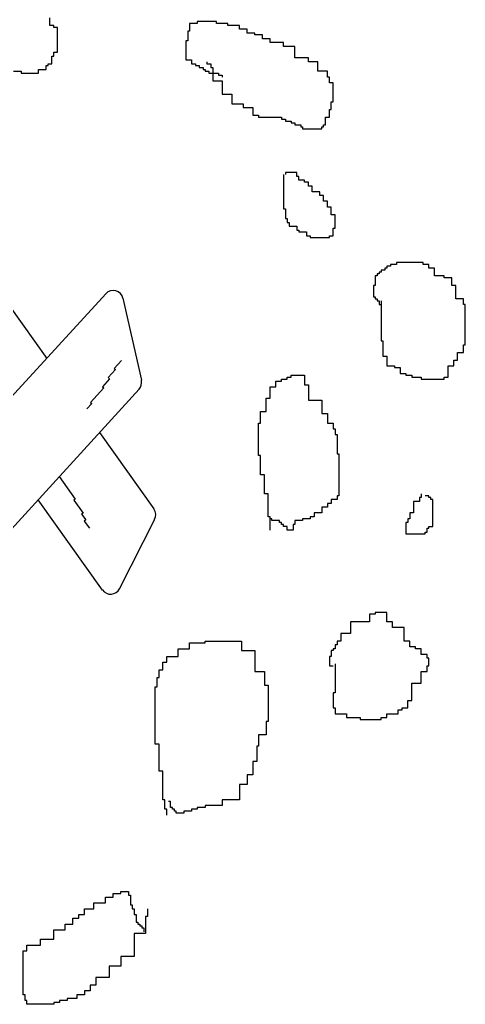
# Model space of a CAD drawing. Header units: millimetres. Extents: x 147955 to 203420, y 211875 to 264111.
# Drawn here: x 157500 to 158541, y 256213 to 258513 of the extents above; entities that cross this region are included whole.
import ezdxf

# ---------------------------------------------------------------- set-up
doc = ezdxf.new("R2010")
doc.units = ezdxf.units.MM

# ---------------------------------------------------------------- blocks, each defined once
blk = doc.blocks.new('Campfire')
for p, q in [((437, 215.9), (437, 234.7)), ((798.9, 220.6), (780.1, 220.6)), ((780.1, 220.6), (780.1, 201.8)), ((846, 225.3), (798.9, 225.3)), ((798.9, 225.3), (798.9, 220.6)), ((846, 220.6), (846, 225.3)), ((874.2, 220.6), (846, 220.6)), ((874.2, 215.9), (874.2, 220.6)), ((446.4, 215.9), (437, 215.9)), ((446.4, 211.2), (446.4, 215.9)), ((455.8, 211.2), (446.4, 211.2)), ((455.8, 150.1), (455.8, 211.2)), ((780.1, 201.8), (775.4, 201.8)), ((775.4, 201.8), (775.4, 178.3)), ((902.4, 215.9), (874.2, 215.9)), ((902.4, 206.5), (902.4, 215.9)), ((921.2, 206.5), (902.4, 206.5)), ((921.2, 197.1), (921.2, 206.5)), ((940, 197.1), (921.2, 197.1)), ((940, 192.4), (940, 197.1)), ((775.4, 178.3), (770.7, 178.3)), ((770.7, 178.3), (770.7, 131.3)), ((958.8, 192.4), (940, 192.4)), ((958.8, 183), (958.8, 192.4)), ((977.6, 183), (958.8, 183)), ((977.6, 173.6), (977.6, 183)), ((1010.5, 173.6), (977.6, 173.6)), ((1010.5, 164.2), (1010.5, 173.6)), ((446.4, 140.7), (446.4, 150.1)), ((446.4, 150.1), (455.8, 150.1)), ((1038.7, 164.2), (1010.5, 164.2)), ((1038.7, 136), (1038.7, 164.2)), ((432.3, 117.2), (432.3, 121.9)), ((432.3, 121.9), (441.7, 121.9)), ((441.7, 121.9), (441.7, 140.7)), ((441.7, 140.7), (446.4, 140.7)), ((770.7, 131.3), (784.8, 131.3)), ((784.8, 131.3), (784.8, 121.9)), ((784.8, 121.9), (794.2, 121.9)), ((794.2, 121.9), (794.2, 117.2)), ((822.5, 126.6), (822.5, 121.9)), ((822.5, 121.9), (831.9, 121.9)), ((831.9, 121.9), (831.9, 112.5)), ((1071.6, 136), (1038.7, 136)), ((1071.6, 126.6), (1071.6, 136)), ((1095.1, 126.6), (1071.6, 126.6)), ((1095.1, 103.1), (1095.1, 126.6)), ((347.7, 103.1), (366.5, 103.1)), ((366.5, 103.1), (366.5, 98.4)), ((366.5, 98.4), (408.8, 98.4)), ((408.8, 98.4), (408.8, 107.8)), ((408.8, 107.8), (427.6, 107.8)), ((427.6, 107.8), (427.6, 117.2)), ((427.6, 117.2), (432.3, 117.2)), ((794.2, 117.2), (803.7, 117.2)), ((803.7, 117.2), (803.7, 112.5)), ((803.7, 112.5), (813.1, 112.5)), ((813.1, 112.5), (813.1, 107.8)), ((813.1, 107.8), (817.8, 107.8)), ((817.8, 107.8), (817.8, 103.1)), ((817.8, 103.1), (827.2, 103.1)), ((827.2, 103.1), (827.2, 98.4)), ((827.2, 98.4), (850.7, 98.4)), ((831.9, 112.5), (836.6, 112.5)), ((836.6, 112.5), (836.6, 79.7)), ((850.7, 98.4), (850.7, 93.7)), ((1118.6, 103.1), (1095.1, 103.1)), ((1118.6, 89), (1118.6, 103.1)), ((836.6, 79.7), (860.1, 79.7)), ((850.7, 93.7), (860.1, 93.7)), ((860.1, 93.7), (860.1, 89)), ((860.1, 79.7), (860.1, 46.8)), ((1123.3, 89), (1118.6, 89)), ((1123.3, 75), (1123.3, 89)), ((1132.7, 75), (1123.3, 75)), ((1132.7, 28), (1132.7, 75)), ((860.1, 46.8), (883.6, 46.8)), ((883.6, 46.8), (883.6, 23.3)), ((1128, 9.2), (1128, 28)), ((1128, 28), (1132.7, 28)), ((883.6, 23.3), (911.8, 23.3)), ((911.8, 23.3), (911.8, 13.9)), ((911.8, 13.9), (935.3, 13.9)), ((935.3, 13.9), (935.3, -4.9)), ((1123.3, -9.6), (1123.3, 9.2)), ((1123.3, 9.2), (1128, 9.2)), ((935.3, -4.9), (949.4, -4.9)), ((949.4, -4.9), (949.4, -9.6)), ((949.4, -9.6), (1005.8, -9.6)), ((1005.8, -9.6), (1005.8, -14.3)), ((1005.8, -14.3), (1015.2, -14.3)), ((1015.2, -14.3), (1015.2, -19)), ((1015.2, -19), (1029.3, -19)), ((1029.3, -19), (1029.3, -23.7)), ((1029.3, -23.7), (1038.7, -23.7)), ((1038.7, -23.7), (1038.7, -28.4)), ((1113.9, -28.4), (1113.9, -9.6)), ((1113.9, -9.6), (1123.3, -9.6)), ((1038.7, -28.4), (1052.8, -28.4)), ((1052.8, -28.4), (1052.8, -33.1)), ((1052.8, -33.1), (1057.5, -33.1)), ((1057.5, -33.1), (1057.5, -37.8)), ((1057.5, -37.8), (1104.5, -37.8)), ((1104.5, -37.8), (1104.5, -33.1)), ((1104.5, -33.1), (1109.2, -33.1)), ((1109.2, -33.1), (1109.2, -28.4)), ((1109.2, -28.4), (1113.9, -28.4)), ((1010.5, -150.5), (1010.5, -235.1)), ((1043.4, -145.8), (1015.2, -145.8)), ((1015.2, -145.8), (1015.2, -150.5)), ((1043.4, -155.2), (1043.4, -145.8)), ((1048.1, -155.2), (1043.4, -155.2)), ((1048.1, -164.6), (1048.1, -155.2)), ((1062.2, -164.6), (1048.1, -164.6)), ((1062.2, -169.3), (1062.2, -164.6)), ((1071.6, -169.3), (1062.2, -169.3)), ((1071.6, -178.7), (1071.6, -169.3)), ((1081, -178.7), (1071.6, -178.7)), ((1081, -192.8), (1081, -178.7)), ((1099.8, -192.8), (1081, -192.8)), ((1099.8, -202.2), (1099.8, -192.8)), ((145.8, -204.8), (429, -602.5)), ((1109.2, -202.2), (1099.8, -202.2)), ((1109.2, -216.3), (1109.2, -202.2)), ((1118.6, -216.3), (1109.2, -216.3)), ((1118.6, -230.4), (1118.6, -216.3)), ((1010.5, -235.1), (1015.2, -235.1)), ((1015.2, -235.1), (1015.2, -258.6)), ((1128, -230.4), (1118.6, -230.4)), ((1128, -249.2), (1128, -230.4)), ((1015.2, -258.6), (1019.9, -258.6)), ((1019.9, -258.6), (1019.9, -268)), ((1137.4, -249.2), (1128, -249.2)), ((1137.4, -282.1), (1137.4, -249.2)), ((1019.9, -268), (1024.6, -268)), ((1024.6, -268), (1024.6, -277.4)), ((1024.6, -277.4), (1043.4, -277.4)), ((1043.4, -277.4), (1043.4, -286.8)), ((1043.4, -286.8), (1048.1, -286.8)), ((1048.1, -286.8), (1048.1, -291.5)), ((1132.7, -300.8), (1132.7, -282.1)), ((1132.7, -282.1), (1137.4, -282.1)), ((1048.1, -291.5), (1066.9, -291.5)), ((1066.9, -291.5), (1066.9, -300.8)), ((1066.9, -300.8), (1076.3, -300.8)), ((1076.3, -300.8), (1076.3, -305.5)), ((1076.3, -305.5), (1123.3, -305.5)), ((1123.3, -305.5), (1123.3, -300.8)), ((1123.3, -300.8), (1132.7, -300.8)), ((1259.6, -385.4), (1250.2, -385.4)), ((1250.2, -385.4), (1250.2, -390.1)), ((1264.3, -380.7), (1259.6, -380.7)), ((1259.6, -380.7), (1259.6, -385.4)), ((1273.7, -376), (1264.3, -376)), ((1264.3, -376), (1264.3, -380.7)), ((1287.8, -371.3), (1273.7, -371.3)), ((1273.7, -371.3), (1273.7, -376)), ((1353.6, -366.6), (1287.8, -366.6)), ((1287.8, -366.6), (1287.8, -371.3)), ((1353.6, -371.3), (1353.6, -366.6)), ((1367.7, -371.3), (1353.6, -371.3)), ((1367.7, -380.7), (1367.7, -371.3)), ((1381.8, -380.7), (1367.7, -380.7)), ((1381.8, -399.5), (1381.8, -380.7)), ((1240.8, -399.5), (1236.1, -399.5)), ((1236.1, -399.5), (1236.1, -423)), ((1245.5, -394.8), (1240.8, -394.8)), ((1240.8, -394.8), (1240.8, -399.5)), ((1250.2, -390.1), (1245.5, -390.1)), ((1245.5, -390.1), (1245.5, -394.8)), ((1405.3, -399.5), (1381.8, -399.5)), ((1405.3, -404.2), (1405.3, -399.5)), ((1424.2, -404.2), (1405.3, -404.2)), ((1424.2, -423), (1424.2, -404.2)), ((1236.1, -423), (1231.4, -423)), ((1231.4, -423), (1231.4, -451.2)), ((1433.6, -423), (1424.2, -423)), ((1433.6, -455.9), (1433.6, -423)), ((574.1, -443.4), (342.1, -697.7)), ((616.3, -454.6), (661.6, -656.1)), ((1231.4, -451.2), (1236.1, -451.2)), ((1236.1, -451.2), (1236.1, -455.9)), ((1236.1, -455.9), (1240.8, -455.9)), ((1240.8, -455.9), (1240.8, -460.6)), ((1452.4, -455.9), (1433.6, -455.9)), ((1452.4, -470), (1452.4, -455.9)), ((1240.8, -460.6), (1245.5, -460.6)), ((1245.5, -460.6), (1245.5, -470)), ((1245.5, -470), (1250.2, -470)), ((1250.2, -460.6), (1250.2, -559.2)), ((1457.1, -470), (1452.4, -470)), ((1457.1, -568.6), (1457.1, -470)), ((1250.2, -559.2), (1254.9, -559.2)), ((1254.9, -559.2), (1254.9, -596.8)), ((1452.4, -587.4), (1452.4, -568.6)), ((1452.4, -568.6), (1457.1, -568.6)), ((1254.9, -596.8), (1264.3, -596.8)), ((1264.3, -596.8), (1264.3, -620.3)), ((1438.3, -606.2), (1438.3, -587.4)), ((1438.3, -587.4), (1452.4, -587.4)), ((612.3, -607.5), (594.6, -626.9)), ((594.6, -626.9), (597.9, -629.8)), ((1264.3, -620.3), (1283.1, -620.3)), ((1283.1, -620.3), (1283.1, -625)), ((1283.1, -625), (1297.2, -625)), ((1297.2, -625), (1297.2, -639.1)), ((1414.7, -648.5), (1414.7, -620.3)), ((1414.7, -620.3), (1428.9, -620.3)), ((1428.9, -620.3), (1428.9, -606.2)), ((1428.9, -606.2), (1438.3, -606.2)), ((583.4, -652.2), (565.7, -671.7)), ((597.9, -629.8), (580.1, -649.3)), ((580.1, -649.3), (583.4, -652.2)), ((1005.8, -657.9), (1005.8, -653.2)), ((1005.8, -653.2), (1019.9, -653.2)), ((1019.9, -653.2), (1019.9, -648.5)), ((1019.9, -648.5), (1029.3, -648.5)), ((1029.3, -648.5), (1029.3, -643.8)), ((1029.3, -643.8), (1062.2, -643.8)), ((1062.2, -643.8), (1062.2, -667.3)), ((1297.2, -639.1), (1311.3, -639.1)), ((1311.3, -639.1), (1311.3, -643.8)), ((1311.3, -643.8), (1325.4, -643.8)), ((1325.4, -643.8), (1325.4, -648.5)), ((1325.4, -648.5), (1348.9, -648.5)), ((1348.9, -648.5), (1348.9, -653.2)), ((1348.9, -653.2), (1405.3, -653.2)), ((1405.3, -653.2), (1405.3, -648.5)), ((1405.3, -648.5), (1414.7, -648.5)), ((568.9, -674.6), (536.4, -710.2)), ((565.7, -671.7), (568.9, -674.6)), ((977.6, -700.1), (977.6, -672)), ((977.6, -672), (991.7, -672)), ((991.7, -672), (991.7, -657.9)), ((991.7, -657.9), (1005.8, -657.9)), ((1062.2, -667.3), (1071.6, -667.3)), ((1071.6, -667.3), (1071.6, -704.8)), ((9, -1387.1), (655.7, -678.1)), ((968.2, -733), (968.2, -700.1)), ((968.2, -700.1), (977.6, -700.1)), ((539.7, -713.2), (527.8, -726.1)), ((536.4, -710.2), (539.7, -713.2)), ((1071.6, -704.8), (1104.5, -704.8)), ((1104.5, -704.8), (1104.5, -737.7)), ((954.1, -761.2), (954.1, -733)), ((954.1, -733), (968.2, -733)), ((1104.5, -737.7), (1118.6, -737.7)), ((1118.6, -737.7), (1118.6, -761.2)), ((949.4, -841.1), (949.4, -761.2)), ((949.4, -761.2), (954.1, -761.2)), ((1118.6, -761.2), (1132.7, -761.2)), ((1132.7, -761.2), (1132.7, -775.3)), ((558.6, -784.6), (692.3, -972.2)), ((1132.7, -775.3), (1137.4, -775.3)), ((1137.4, -775.3), (1137.4, -789.4)), ((1137.4, -789.4), (1142.1, -789.4)), ((1142.1, -789.4), (1142.1, -836.4)), ((954.1, -841.1), (949.4, -841.1)), ((954.1, -888), (954.1, -841.1)), ((1142.1, -836.4), (1146.8, -836.4)), ((1146.8, -836.4), (1146.8, -939.7)), ((459.9, -892.8), (499.1, -947.8)), ((963.5, -888), (954.1, -888)), ((963.5, -935), (963.5, -888)), ((972.9, -935), (963.5, -935)), ((972.9, -991.4), (972.9, -935)), ((1146.8, -939.7), (1142.1, -939.7)), ((1142.1, -939.7), (1142.1, -949.1)), ((1348.9, -935), (1348.9, -944.4)), ((1367.7, -939.7), (1358.3, -939.7)), ((1367.7, -944.4), (1367.7, -939.7)), ((565.8, -1171.3), (408, -949.7)), ((499.1, -947.8), (495.5, -950.4)), ((495.5, -950.4), (518.4, -982.5)), ((1128, -958.5), (1118.6, -958.5)), ((1118.6, -958.5), (1118.6, -967.9)), ((1142.1, -949.1), (1128, -949.1)), ((1128, -949.1), (1128, -958.5)), ((1344.2, -953.8), (1330.1, -953.8)), ((1330.1, -953.8), (1330.1, -982)), ((1348.9, -944.4), (1344.2, -944.4)), ((1344.2, -944.4), (1344.2, -953.8)), ((1372.4, -944.4), (1367.7, -944.4)), ((1372.4, -949.1), (1372.4, -944.4)), ((1377.1, -949.1), (1372.4, -949.1)), ((1377.1, -1014.9), (1377.1, -949.1)), ((518.4, -982.5), (514.8, -985.1)), ((514.8, -985.1), (525, -999.3)), ((977.6, -991.4), (972.9, -991.4)), ((977.6, -1024.3), (977.6, -991.4)), ((977.6, -996.1), (977.6, -991.4)), ((1085.7, -991.4), (1076.3, -991.4)), ((1076.3, -991.4), (1076.3, -996.1)), ((1104.5, -982), (1085.7, -982)), ((1085.7, -982), (1085.7, -991.4)), ((1118.6, -967.9), (1104.5, -967.9)), ((1104.5, -967.9), (1104.5, -982)), ((1330.1, -982), (1320.7, -982)), ((1320.7, -982), (1320.7, -996.1)), ((525, -999.3), (521.4, -1001.9)), ((521.4, -1001.9), (534.1, -1019.7)), ((607.8, -1168.2), (694.2, -997.6)), ((982.3, -996.1), (977.6, -996.1)), ((982.3, -1000.8), (982.3, -996.1)), ((1001.1, -1000.8), (982.3, -1000.8)), ((1001.1, -1005.5), (1001.1, -1000.8)), ((1005.8, -1005.5), (1001.1, -1005.5)), ((1005.8, -1010.2), (1005.8, -1005.5)), ((1010.5, -1010.2), (1005.8, -1010.2)), ((1010.5, -1014.9), (1010.5, -1010.2)), ((1019.9, -1014.9), (1010.5, -1014.9)), ((1019.9, -1024.3), (1019.9, -1014.9)), ((1038.7, -1010.2), (1034, -1010.2)), ((1034, -1010.2), (1034, -1024.3)), ((1057.5, -1000.8), (1038.7, -1000.8)), ((1038.7, -1000.8), (1038.7, -1010.2)), ((1076.3, -996.1), (1057.5, -996.1)), ((1057.5, -996.1), (1057.5, -1000.8)), ((1316, -1005.5), (1311.3, -1005.5)), ((1311.3, -1005.5), (1311.3, -1033.7)), ((1320.7, -996.1), (1316, -996.1)), ((1316, -996.1), (1316, -1005.5)), ((1367.7, -1019.6), (1367.7, -1014.9)), ((1367.7, -1014.9), (1377.1, -1014.9)), ((1034, -1024.3), (1019.9, -1024.3)), ((1311.3, -1033.7), (1358.3, -1033.7)), ((1358.3, -1033.7), (1358.3, -1029)), ((1358.3, -1029), (1363, -1029)), ((1363, -1029), (1363, -1019.6)), ((1363, -1019.6), (1367.7, -1019.6)), ((1236.1, -1231), (1222, -1231)), ((1222, -1231), (1222, -1249.8)), ((1264.3, -1226.3), (1236.1, -1226.3)), ((1236.1, -1226.3), (1236.1, -1231)), ((1264.3, -1249.8), (1264.3, -1226.3)), ((1222, -1249.8), (1175, -1249.8)), ((1175, -1249.8), (1175, -1277.9)), ((1278.4, -1249.8), (1264.3, -1249.8)), ((1278.4, -1263.8), (1278.4, -1249.8)), ((1175, -1277.9), (1151.5, -1277.9)), ((1151.5, -1277.9), (1151.5, -1296.7)), ((1306.6, -1263.8), (1278.4, -1263.8)), ((1306.6, -1296.7), (1306.6, -1263.8)), ((780.1, -1315.5), (780.1, -1301.4)), ((780.1, -1301.4), (817.8, -1301.4)), ((817.8, -1301.4), (817.8, -1296.7)), ((817.8, -1296.7), (907.1, -1296.7)), ((907.1, -1296.7), (907.1, -1320.2)), ((1142.1, -1306.1), (1137.4, -1306.1)), ((1137.4, -1306.1), (1137.4, -1315.5)), ((1151.5, -1296.7), (1142.1, -1296.7)), ((1142.1, -1296.7), (1142.1, -1306.1)), ((1320.7, -1296.7), (1306.6, -1296.7)), ((1320.7, -1310.8), (1320.7, -1296.7)), ((751.9, -1334.3), (751.9, -1315.5)), ((751.9, -1315.5), (780.1, -1315.5)), ((907.1, -1320.2), (940, -1320.2)), ((940, -1320.2), (940, -1371.9)), ((1132.7, -1320.2), (1128, -1320.2)), ((1128, -1320.2), (1128, -1334.3)), ((1137.4, -1315.5), (1132.7, -1315.5)), ((1132.7, -1315.5), (1132.7, -1320.2)), ((1334.8, -1310.8), (1320.7, -1310.8)), ((1334.8, -1315.5), (1334.8, -1310.8)), ((1348.9, -1315.5), (1334.8, -1315.5)), ((1348.9, -1329.6), (1348.9, -1315.5)), ((1363, -1329.6), (1348.9, -1329.6)), ((1363, -1339), (1363, -1329.6)), ((714.3, -1367.2), (714.3, -1348.4)), ((714.3, -1348.4), (723.7, -1348.4)), ((723.7, -1348.4), (723.7, -1334.3)), ((723.7, -1334.3), (751.9, -1334.3)), ((1128, -1334.3), (1123.3, -1334.3)), ((1123.3, -1334.3), (1123.3, -1357.8)), ((1137.4, -1353.1), (1137.4, -1423.6)), ((1367.7, -1339), (1363, -1339)), ((1367.7, -1357.8), (1367.7, -1339)), ((704.9, -1386), (704.9, -1367.2)), ((704.9, -1367.2), (714.3, -1367.2)), ((940, -1371.9), (963.5, -1371.9)), ((963.5, -1371.9), (963.5, -1404.8)), ((1123.3, -1357.8), (1132.7, -1357.8)), ((1348.9, -1400.1), (1348.9, -1371.9)), ((1348.9, -1371.9), (1363, -1371.9)), ((1363, -1371.9), (1363, -1357.8)), ((1363, -1357.8), (1367.7, -1357.8)), ((700.2, -1409.5), (700.2, -1386)), ((700.2, -1386), (704.9, -1386)), ((1325.4, -1442.4), (1325.4, -1400.1)), ((1325.4, -1400.1), (1348.9, -1400.1)), ((695.5, -1550.4), (695.5, -1409.5)), ((695.5, -1409.5), (700.2, -1409.5)), ((963.5, -1404.8), (972.9, -1404.8)), ((972.9, -1404.8), (972.9, -1494)), ((1137.4, -1423.6), (1132.7, -1423.6)), ((1132.7, -1423.6), (1132.7, -1461.1)), ((1316, -1461.1), (1316, -1442.4)), ((1316, -1442.4), (1325.4, -1442.4)), ((1132.7, -1461.1), (1137.4, -1461.1)), ((1137.4, -1461.1), (1137.4, -1475.2)), ((1137.4, -1475.2), (1165.6, -1475.2)), ((1165.6, -1475.2), (1165.6, -1484.6)), ((1264.3, -1484.6), (1264.3, -1475.2)), ((1264.3, -1475.2), (1292.5, -1475.2)), ((1292.5, -1475.2), (1292.5, -1465.8)), ((1292.5, -1465.8), (1301.9, -1465.8)), ((1301.9, -1465.8), (1301.9, -1461.1)), ((1301.9, -1461.1), (1316, -1461.1)), ((972.9, -1494), (968.2, -1494)), ((968.2, -1494), (968.2, -1526.9)), ((1165.6, -1484.6), (1198.5, -1484.6)), ((1198.5, -1484.6), (1198.5, -1489.3)), ((1198.5, -1489.3), (1250.2, -1489.3)), ((1250.2, -1489.3), (1250.2, -1484.6)), ((1250.2, -1484.6), (1264.3, -1484.6)), ((968.2, -1526.9), (949.4, -1526.9)), ((949.4, -1526.9), (949.4, -1555.1)), ((704.9, -1550.4), (695.5, -1550.4)), ((704.9, -1616.2), (704.9, -1550.4)), ((949.4, -1555.1), (944.7, -1555.1)), ((944.7, -1555.1), (944.7, -1592.7)), ((944.7, -1592.7), (935.3, -1592.7)), ((935.3, -1592.7), (935.3, -1625.6)), ((714.3, -1616.2), (704.9, -1616.2)), ((714.3, -1686.6), (714.3, -1616.2)), ((935.3, -1625.6), (921.2, -1625.6)), ((921.2, -1625.6), (921.2, -1649)), ((921.2, -1649), (902.4, -1649)), ((902.4, -1649), (902.4, -1686.6)), ((719, -1686.6), (714.3, -1686.6)), ((719, -1710.1), (719, -1686.6)), ((733.1, -1691.3), (728.4, -1691.3)), ((733.1, -1705.4), (733.1, -1691.3)), ((902.4, -1686.6), (860.1, -1686.6)), ((860.1, -1686.6), (860.1, -1700.7)), ((723.7, -1710.1), (719, -1710.1)), ((723.7, -1724.2), (723.7, -1710.1)), ((737.8, -1705.4), (733.1, -1705.4)), ((737.8, -1710.1), (737.8, -1705.4)), ((742.5, -1710.1), (737.8, -1710.1)), ((742.5, -1714.8), (742.5, -1710.1)), ((747.2, -1714.8), (742.5, -1714.8)), ((747.2, -1719.5), (747.2, -1714.8)), ((784.8, -1714.8), (766, -1714.8)), ((766, -1714.8), (766, -1719.5)), ((798.9, -1710.1), (784.8, -1710.1)), ((784.8, -1710.1), (784.8, -1714.8)), ((817.8, -1705.4), (798.9, -1705.4)), ((798.9, -1705.4), (798.9, -1710.1)), ((860.1, -1700.7), (817.8, -1700.7)), ((817.8, -1700.7), (817.8, -1705.4)), ((766, -1719.5), (747.2, -1719.5)), ((573.3, -1940.3), (573.3, -1926.2)), ((573.3, -1926.2), (592.1, -1926.2)), ((592.1, -1926.2), (592.1, -1916.8)), ((592.1, -1916.8), (610.9, -1916.8)), ((610.9, -1916.8), (610.9, -1912.1)), ((610.9, -1912.1), (629.7, -1912.1)), ((629.7, -1912.1), (629.7, -1921.5)), ((629.7, -1921.5), (634.4, -1921.5)), ((634.4, -1921.5), (634.4, -1945)), ((521.6, -1968.5), (521.6, -1954.4)), ((521.6, -1954.4), (545.1, -1954.4)), ((545.1, -1954.4), (545.1, -1940.3)), ((545.1, -1940.3), (573.3, -1940.3)), ((634.4, -1945), (639.1, -1945)), ((639.1, -1945), (639.1, -1954.4)), ((639.1, -1954.4), (643.8, -1954.4)), ((643.8, -1954.4), (643.8, -1968.5)), ((676.7, -1954.4), (676.7, -1973.2)), ((493.4, -1992), (493.4, -1977.9)), ((493.4, -1977.9), (507.5, -1977.9)), ((507.5, -1977.9), (507.5, -1968.5)), ((507.5, -1968.5), (521.6, -1968.5)), ((643.8, -1968.5), (648.5, -1968.5)), ((648.5, -1968.5), (648.5, -1987.3)), ((676.7, -1973.2), (672, -1973.2)), ((672, -1973.2), (672, -2015.5)), ((446.4, -2029.6), (446.4, -2006.1)), ((446.4, -2006.1), (474.6, -2006.1)), ((474.6, -2006.1), (474.6, -1992)), ((474.6, -1992), (493.4, -1992)), ((648.5, -1987.3), (653.2, -1987.3)), ((653.2, -1987.3), (653.2, -1992)), ((653.2, -1992), (657.9, -1992)), ((657.9, -1992), (657.9, -1996.7)), ((657.9, -1996.7), (662.6, -1996.7)), ((662.6, -1996.7), (662.6, -2001.4)), ((662.6, -2001.4), (667.3, -2001.4)), ((667.3, -2001.4), (667.3, -2010.8)), ((413.5, -2043.6), (413.5, -2029.6)), ((413.5, -2029.6), (446.4, -2029.6)), ((672, -2015.5), (643.8, -2015.5)), ((643.8, -2015.5), (643.8, -2071.8)), ((380.6, -2057.7), (380.6, -2043.6)), ((380.6, -2043.6), (413.5, -2043.6)), ((371.2, -2165.8), (371.2, -2057.7)), ((371.2, -2057.7), (380.6, -2057.7)), ((643.8, -2071.8), (610.9, -2071.8)), ((610.9, -2071.8), (610.9, -2095.3)), ((610.9, -2095.3), (582.7, -2095.3)), ((582.7, -2095.3), (582.7, -2123.5)), ((582.7, -2123.5), (549.8, -2123.5)), ((549.8, -2123.5), (549.8, -2142.3)), ((549.8, -2142.3), (535.7, -2142.3)), ((535.7, -2142.3), (535.7, -2156.4)), ((375.9, -2165.8), (371.2, -2165.8)), ((375.9, -2179.9), (375.9, -2165.8)), ((502.8, -2175.2), (479.3, -2175.2)), ((479.3, -2175.2), (479.3, -2179.9)), ((521.6, -2165.8), (502.8, -2165.8)), ((502.8, -2165.8), (502.8, -2175.2)), ((535.7, -2156.4), (521.6, -2156.4)), ((521.6, -2156.4), (521.6, -2165.8)), ((380.6, -2179.9), (375.9, -2179.9)), ((380.6, -2189.3), (380.6, -2179.9)), ((446.4, -2189.3), (380.6, -2189.3)), ((460.5, -2184.6), (446.4, -2184.6)), ((446.4, -2184.6), (446.4, -2189.3)), ((479.3, -2179.9), (460.5, -2179.9)), ((460.5, -2179.9), (460.5, -2184.6))]:
    blk.add_line(p, q)
for centre, start, end in [((592.3, -459.9), 12.6594, 137.633), ((637.6, -661.5), 317.633, 12.6594), ((672.2, -986.5), 333.1365, 35.4532), ((585.9, -1157), 215.4532, 333.1365)]:
    blk.add_arc(centre, 24.6, start, end)

msp = doc.modelspace()

# ---------------------------------------------------------------- block references
at = {"xscale": 0.9508279139986999, "yscale": 0.9508279139986999, "zscale": 0.9508279139986999}
msp.add_blockref('Campfire', (157155.573, 258294.404), dxfattribs=at)

doc.saveas('drawing.dxf')
